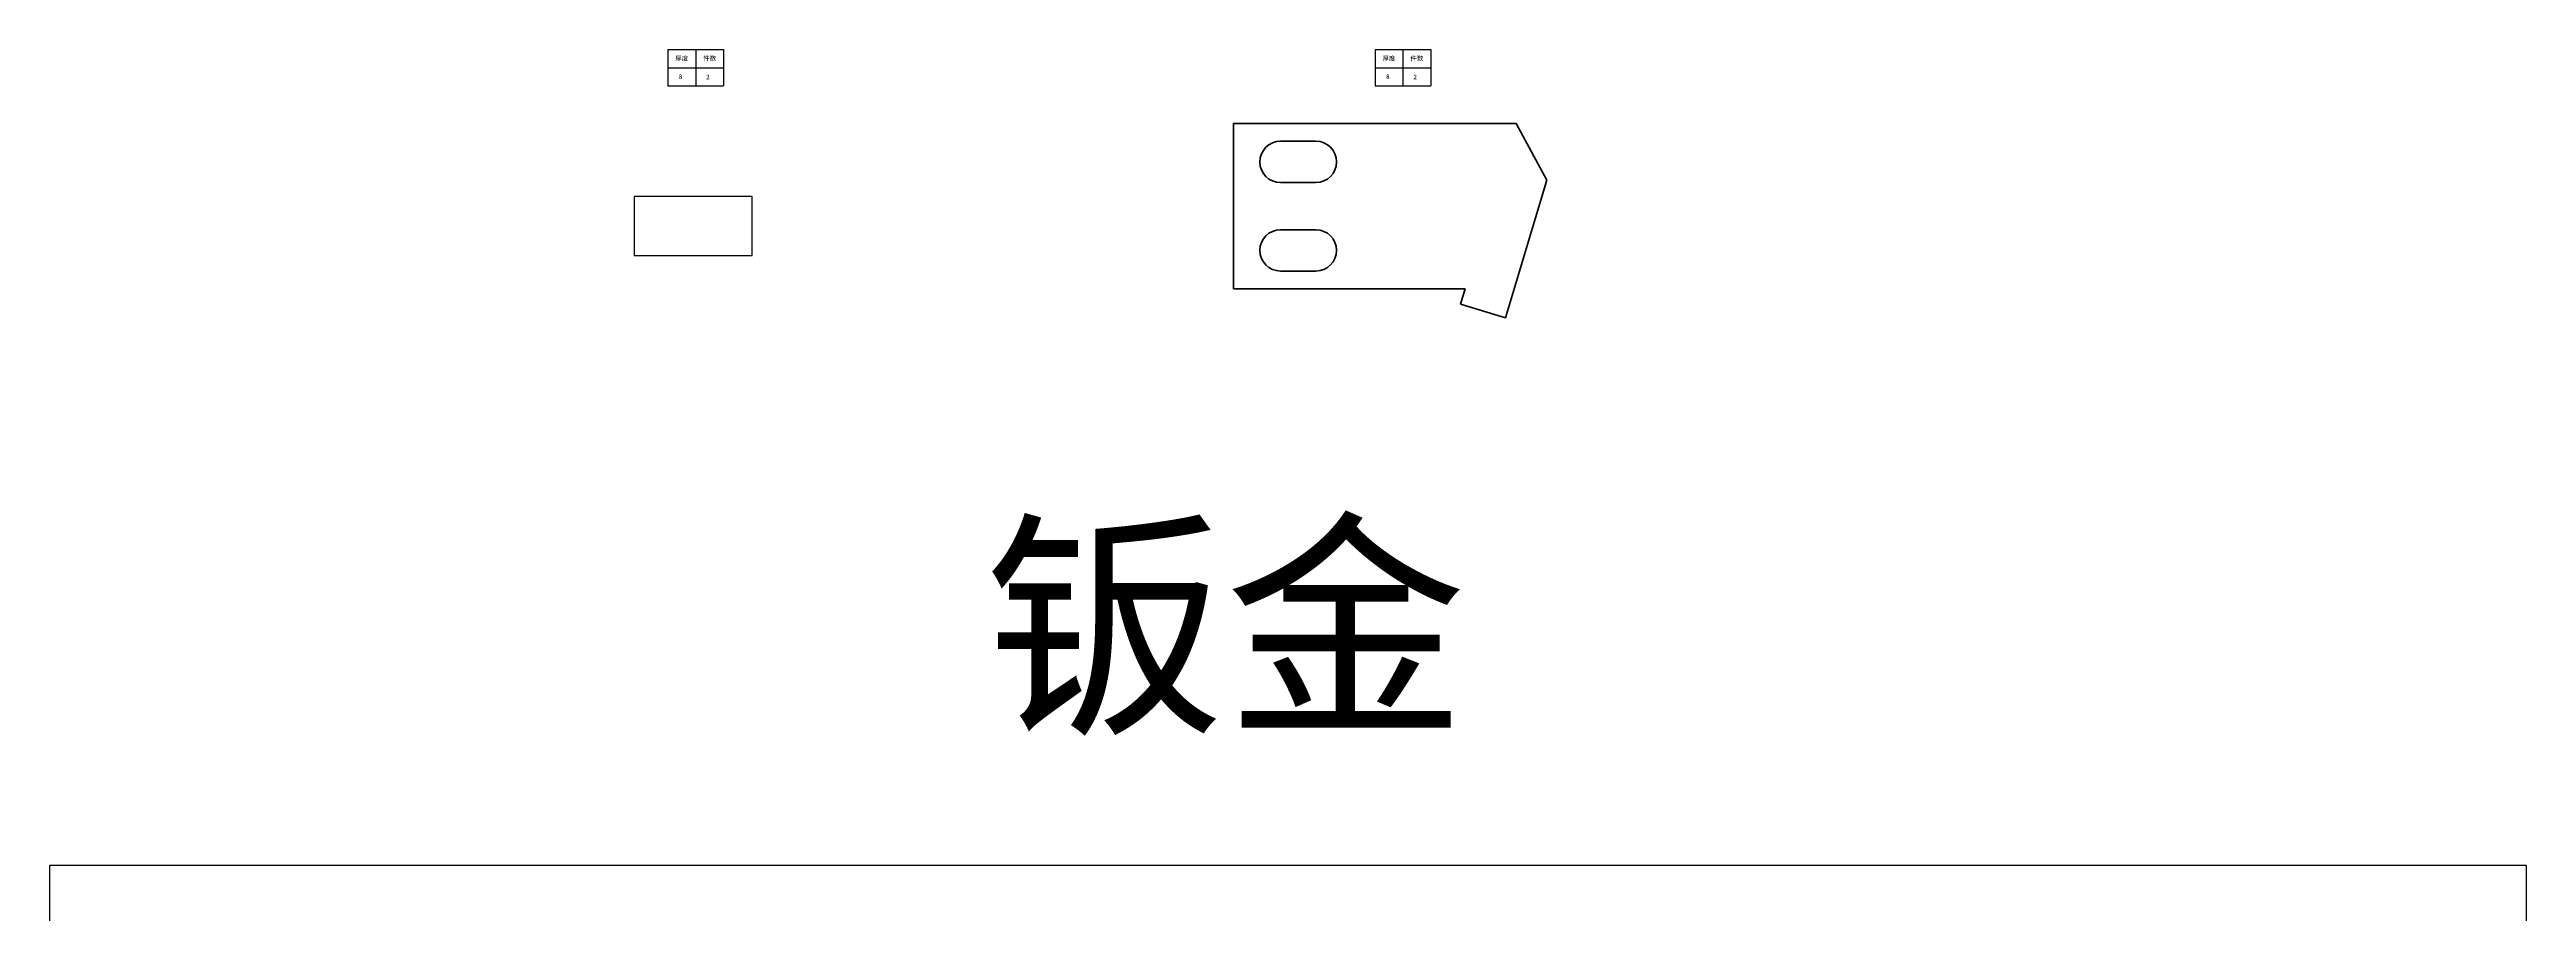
# Model space of a CAD drawing. Header units: inches. Extents: x 23 to 1845, y 4 to 536.
# Drawn here: x 23.1 to 443.1, y 303.3 to 449.7 of the extents above; entities that cross this region are included whole.
import ezdxf
from ezdxf.enums import TextEntityAlignment as Align

# ---------------------------------------------------------------- set-up
doc = ezdxf.new("R2010")
doc.units = ezdxf.units.IN
doc.header["$MEASUREMENT"] = 0
doc.layers.add('title_frame', color=7, linetype='Continuous')
doc.layers.add('word_dim', color=253, linetype='Continuous')
doc.layers.add('标注线', color=3, linetype='Continuous', lineweight=25)
doc.styles.get("Standard").update_dxf_attribs({"font": 'txt', "bigfont": 'gbcbig.shx'})
doc.styles.add('宋体', font='')
doc.styles.get('宋体').set_extended_font_data('SimSun')

# ---------------------------------------------------------------- blocks, each defined once
blk = doc.blocks.new('*T115')
at = {"layer": '标注线', "color": 0, "linetype": 'ByBlock', "lineweight": -2, "transparency": 16777216}
for p, q in [((0, 0), (120, 0)), ((0, 0), (0, -78)), ((60, 0), (60, -78)), ((120, 0), (120, -78)), ((0, -39), (120, -39)), ((0, -78), (120, -78))]:
    blk.add_line(p, q, dxfattribs=at)
at = {"layer": '标注线', "color": 0, "transparency": 16777216, "char_height": 10, "width": 57, "attachment_point": 5}
for s, insert in [('{\\fSimSun|b0|i0|c134|p2;厚度}', (30, -19.5)), ('{\\fSimSun|b0|i0|c134|p2;件数}', (90, -19.5))]:
    blk.add_mtext(s, dxfattribs=dict(at, insert=insert))
blk = doc.blocks.new('加工参数')
blk.add_blockref('*T115', (-60, 78))
at = {"layer": '标注线', "color": 0, "style": '宋体'}
for tag, p in [('6', (-32.4, 14.6)), ('1', (26.3, 14))]:
    blk.add_attdef(tag, text='', height=10, dxfattribs=at).set_placement(p, align=Align.CENTER)

msp = doc.modelspace()

# ---------------------------------------------------------------- linework, layer by layer
at = {"color": 7, "lineweight": 35}
for p, q in [((223.87762, 409.14076), (223.87762, 437.14076)), ((223.87762, 437.14076), (271.84109, 437.14076)), ((263.16745, 409.14076), (223.87762, 409.14076))]:
    msp.add_line(p, q, dxfattribs=at)
at = {"color": 7, "lineweight": 35, "ltscale": 0.272255}
msp.add_line((277.01635, 427.55885), (271.84109, 437.14076), dxfattribs=at)
at = {"color": 7, "lineweight": 35, "ltscale": 0.15}
for p, q in [((231.87762, 434.14076), (237.87762, 434.14076)), ((237.87762, 427.14076), (231.87762, 427.14076)), ((231.87762, 419.14076), (237.87762, 419.14076)), ((237.87762, 412.14076), (231.87762, 412.14076))]:
    msp.add_line(p, q, dxfattribs=at)
at = {"color": 7, "lineweight": 35, "ltscale": 0.167453}
msp.add_line((275.09984, 421.14076), (277.01635, 427.55885), dxfattribs=at)
at = {"color": 7, "lineweight": 35, "ltscale": 0.441064}
msp.add_line((270.05184, 404.2358), (275.09984, 421.14076), dxfattribs=at)
at = {"color": 7, "lineweight": 35, "ltscale": 0.068252}
msp.add_line((262.3863, 406.52481), (263.16745, 409.14076), dxfattribs=at)
at = {"color": 7, "lineweight": 35, "ltscale": 0.2}
msp.add_line((270.05184, 404.2358), (262.3863, 406.52481), dxfattribs=at)
msp.add_lwpolyline([(122.27324, 414.76501), (142.27324, 414.76501), (142.27324, 424.76501), (122.27324, 424.76501)], close=True)
at = {"color": 7, "lineweight": 35}
for centre, start, end in [((231.87762, 430.64076), 90, 270), ((237.87762, 430.64076), 270, 90), ((231.87762, 415.64076), 90, 270), ((237.87762, 415.64076), 270, 90)]:
    msp.add_arc(centre, 3.5, start, end, dxfattribs=at)
at = {"layer": 'title_frame', "color": 4}
msp.add_lwpolyline([(443.14368, 311.41301), (23.14368, 311.41301), (23.14368, 14.41301), (443.14368, 14.41301)], close=True, dxfattribs=at)

# ---------------------------------------------------------------- block references
at = {"xscale": 0.07874015748031496, "yscale": 0.07874015748031496, "zscale": 0.07874015748031496}
for p in [(132.71362, 443.53569), (252.62919, 443.53569)]:
    msp.add_blockref('加工参数', p, dxfattribs=at).add_auto_attribs({'1': '2', '6': '8'})

# ---------------------------------------------------------------- texts
at = {"layer": 'word_dim', "ltscale": 2, "insert": (181.59153, 366.85156), "char_height": 30, "width": 94.0194648, "attachment_point": 1}
msp.add_mtext('{\\fMicrosoft YaHei|b0|i0|c134|p34;\\C1;钣金}', dxfattribs=at)

doc.saveas('drawing.dxf')
